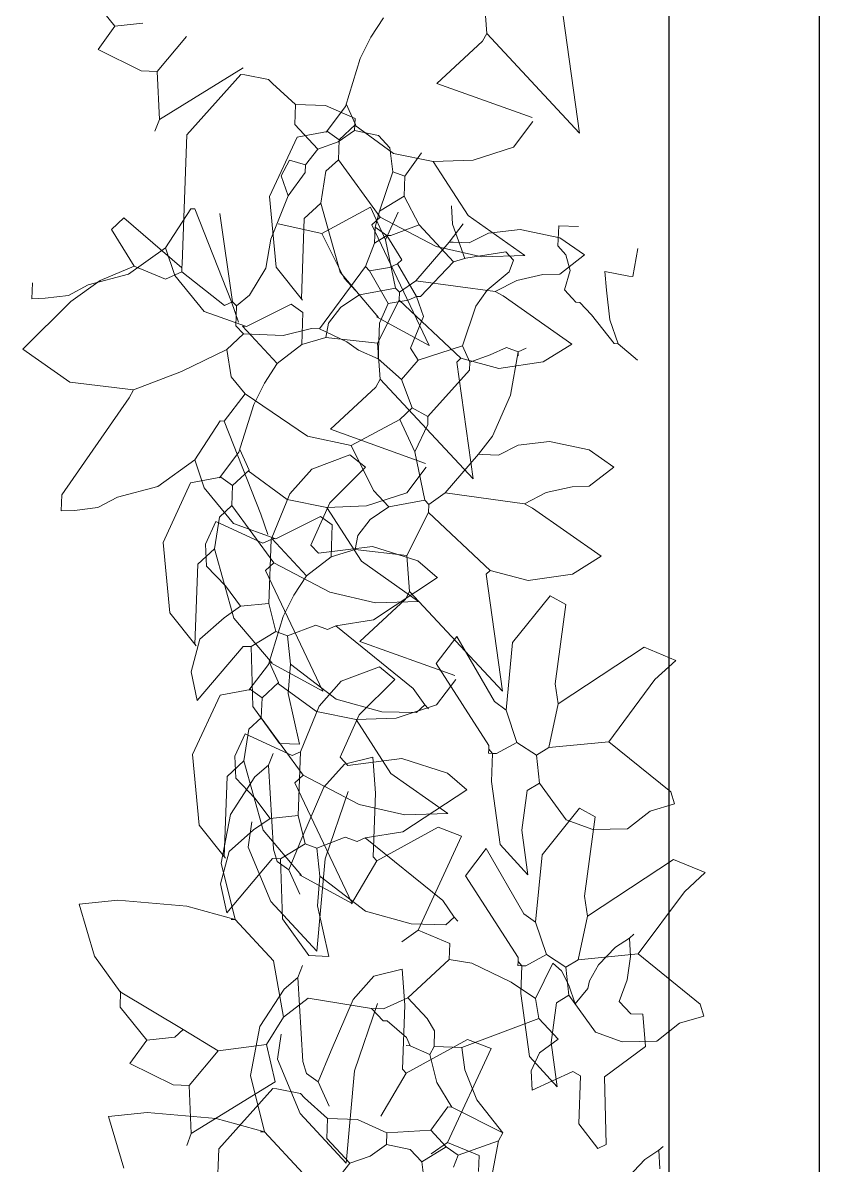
# Model space of a CAD drawing. Header units: millimetres. Extents: x 2667 to 2848, y -1 to 1765.
# Drawn here: x 2814.472 to 2815.001, y 1735.791 to 1736.55 of the extents above; entities that cross this region are included whole.
import ezdxf

# ---------------------------------------------------------------- set-up
doc = ezdxf.new("R2010")
doc.units = ezdxf.units.MM
doc.layers.add('PROIEZIONI', color=145, linetype='Continuous')
doc.layers.add('VERDE_giardino', color=74, linetype='Continuous', lineweight=9)

msp = doc.modelspace()

# ---------------------------------------------------------------- linework, layer by layer
at = {"layer": 'PROIEZIONI'}
for p, q in [((2814.90139, 1744.90356), (2814.90139, 1727.16743)), ((2815.00139, 1744.90356), (2815.00139, 1727.16743)), ((2814.90139, 1736.7425), (2814.90139, 1719.00637)), ((2815.00139, 1736.7425), (2815.00139, 1719.00637))]:
    msp.add_line(p, q, dxfattribs=at)
at = {"layer": 'VERDE_giardino'}
for p, q in [((2814.53325, 1736.5483), (2814.51546, 1736.57018)), ((2814.77865, 1736.56732), (2814.78043, 1736.54337)), ((2814.71181, 1736.55383), (2814.70338, 1736.54087)), ((2814.84208, 1736.47706), (2814.83126, 1736.55478)), ((2814.53325, 1736.5483), (2814.52206, 1736.53279)), ((2814.53325, 1736.5483), (2814.55189, 1736.55027)), ((2814.56133, 1736.51808), (2814.58076, 1736.54126)), ((2814.70338, 1736.54087), (2814.69636, 1736.52665)), ((2814.74737, 1736.51007), (2814.77759, 1736.53816)), ((2814.77759, 1736.53816), (2814.78043, 1736.54337)), ((2814.78043, 1736.54337), (2814.84208, 1736.47706)), ((2814.52206, 1736.53279), (2814.55073, 1736.51847)), ((2814.69636, 1736.52665), (2814.68652, 1736.49484)), ((2814.55073, 1736.51847), (2814.56133, 1736.51808)), ((2814.56133, 1736.51808), (2814.56283, 1736.48619)), ((2814.56283, 1736.48619), (2814.61858, 1736.52051)), ((2814.61699, 1736.51606), (2814.58103, 1736.47597)), ((2814.61964, 1736.51596), (2814.61699, 1736.51606)), ((2814.61964, 1736.51596), (2814.63545, 1736.51273)), ((2814.63545, 1736.51273), (2814.638, 1736.50999)), ((2814.638, 1736.50999), (2814.65342, 1736.49616)), ((2814.81053, 1736.48741), (2814.74737, 1736.51007)), ((2814.65342, 1736.49616), (2814.65293, 1736.4829)), ((2814.65342, 1736.49616), (2814.67333, 1736.49547)), ((2814.67333, 1736.49547), (2814.69288, 1736.48676)), ((2814.68652, 1736.49484), (2814.67364, 1736.47776)), ((2814.68705, 1736.49658), (2814.6933, 1736.48285)), ((2814.56283, 1736.48619), (2814.55988, 1736.47833)), ((2814.65293, 1736.4829), (2814.66825, 1736.46642)), ((2814.6933, 1736.48285), (2814.68232, 1736.47263)), ((2814.69259, 1736.47881), (2814.69288, 1736.48676)), ((2814.79818, 1736.46786), (2814.81103, 1736.48489)), ((2814.58103, 1736.47597), (2814.5779, 1736.3901)), ((2814.65438, 1736.47451), (2814.67456, 1736.47823)), ((2814.67456, 1736.47823), (2814.68232, 1736.47263)), ((2814.6817, 1736.47124), (2814.69259, 1736.47881)), ((2814.69259, 1736.47881), (2814.70839, 1736.47558)), ((2814.71857, 1736.46345), (2814.6927, 1736.48243)), ((2814.70839, 1736.47558), (2814.71606, 1736.46734)), ((2814.65438, 1736.47451), (2814.63605, 1736.43488)), ((2814.66825, 1736.46642), (2814.6817, 1736.47124)), ((2814.68183, 1736.45939), (2814.68232, 1736.47263)), ((2814.77138, 1736.45911), (2814.79818, 1736.46786)), ((2814.65992, 1736.45611), (2814.66825, 1736.46642)), ((2814.71606, 1736.46734), (2814.71812, 1736.45134)), ((2814.74487, 1736.45814), (2814.71857, 1736.46345)), ((2814.72598, 1736.4484), (2814.73716, 1736.46391)), ((2814.64373, 1736.44874), (2814.64942, 1736.45915)), ((2814.64942, 1736.45915), (2814.65992, 1736.45611)), ((2814.65972, 1736.45081), (2814.65992, 1736.45611)), ((2814.67359, 1736.45173), (2814.68183, 1736.45939)), ((2814.68183, 1736.45939), (2814.70964, 1736.42122)), ((2814.74487, 1736.45814), (2814.77138, 1736.45911)), ((2814.768, 1736.42229), (2814.74487, 1736.45814)), ((2814.64855, 1736.43529), (2814.64373, 1736.44874)), ((2814.64855, 1736.43529), (2814.65972, 1736.45081)), ((2814.67017, 1736.43062), (2814.67359, 1736.45173)), ((2814.70921, 1736.42512), (2814.71812, 1736.45134)), ((2814.71812, 1736.45134), (2814.72598, 1736.4484)), ((2814.72549, 1736.43515), (2814.72598, 1736.4484)), ((2814.63605, 1736.43488), (2814.64046, 1736.38805)), ((2814.63688, 1736.40653), (2814.64855, 1736.43529)), ((2814.65918, 1736.42041), (2814.67017, 1736.43062)), ((2814.68311, 1736.38455), (2814.67017, 1736.43062)), ((2814.70921, 1736.42512), (2814.72549, 1736.43515)), ((2814.72549, 1736.43515), (2814.73542, 1736.41621)), ((2814.5669, 1736.40089), (2814.58377, 1736.42681)), ((2814.58377, 1736.42681), (2814.58641, 1736.42671)), ((2814.58641, 1736.42671), (2814.61069, 1736.3648)), ((2814.61148, 1736.36499), (2814.60301, 1736.42369)), ((2814.67074, 1736.41038), (2814.70322, 1736.42777)), ((2814.70322, 1736.42777), (2814.71305, 1736.40618)), ((2814.70617, 1736.41462), (2814.70921, 1736.42512)), ((2814.71305, 1736.40618), (2814.72167, 1736.42444)), ((2814.7571, 1736.42869), (2814.75768, 1736.41663)), ((2814.80574, 1736.39564), (2814.768, 1736.42229)), ((2814.53097, 1736.41304), (2814.53921, 1736.4207)), ((2814.53921, 1736.4207), (2814.5778, 1736.38745)), ((2814.64178, 1736.41674), (2814.67074, 1736.41038)), ((2814.65723, 1736.36689), (2814.65918, 1736.42041)), ((2814.70964, 1736.42122), (2814.70414, 1736.41611)), ((2814.70414, 1736.41611), (2814.74224, 1736.33582)), ((2814.70579, 1736.40402), (2814.70617, 1736.41462)), ((2814.70617, 1736.41462), (2814.71393, 1736.40903)), ((2814.70964, 1736.42122), (2814.74688, 1736.40167)), ((2814.71658, 1736.40893), (2814.73542, 1736.41621)), ((2814.73542, 1736.41621), (2814.75841, 1736.39149)), ((2814.75545, 1736.40463), (2814.76484, 1736.41671)), ((2814.75768, 1736.41663), (2814.76587, 1736.39367)), ((2814.82779, 1736.40223), (2814.82827, 1736.41548)), ((2814.82827, 1736.41548), (2814.84153, 1736.415)), ((2814.546, 1736.38861), (2814.53097, 1736.41304)), ((2814.67074, 1736.41038), (2814.68558, 1736.38064)), ((2814.70579, 1736.40402), (2814.71393, 1736.40903)), ((2814.71393, 1736.40903), (2814.72395, 1736.39274)), ((2814.71393, 1736.40903), (2814.71658, 1736.40893)), ((2814.78171, 1736.41065), (2814.7687, 1736.40415)), ((2814.8027, 1736.41306), (2814.78171, 1736.41065)), ((2814.82909, 1736.40757), (2814.8027, 1736.41306)), ((2814.84536, 1736.39605), (2814.82909, 1736.40757)), ((2814.54237, 1736.38321), (2814.5669, 1736.40089)), ((2814.57305, 1736.38242), (2814.5669, 1736.40089)), ((2814.63688, 1736.40653), (2814.63364, 1736.38725)), ((2814.6999, 1736.38831), (2814.70579, 1736.40402)), ((2814.71305, 1736.40618), (2814.71984, 1736.37408)), ((2814.73328, 1736.37891), (2814.75545, 1736.40463)), ((2814.74688, 1736.40167), (2814.77719, 1736.39473)), ((2814.75545, 1736.40463), (2814.7581, 1736.40454)), ((2814.7687, 1736.40415), (2814.7581, 1736.40454)), ((2814.83292, 1736.39621), (2814.82779, 1736.40223)), ((2814.87747, 1736.38184), (2814.8808, 1736.4003)), ((2814.72395, 1736.39274), (2814.72121, 1736.39019)), ((2814.75841, 1736.39149), (2814.76646, 1736.39385)), ((2814.76646, 1736.39385), (2814.79315, 1736.39818)), ((2814.77719, 1736.39473), (2814.80574, 1736.39564)), ((2814.79315, 1736.39818), (2814.79826, 1736.39269)), ((2814.79826, 1736.39269), (2814.79531, 1736.38484)), ((2814.84536, 1736.39605), (2814.82898, 1736.38338)), ((2814.83586, 1736.38568), (2814.83292, 1736.39621)), ((2814.52355, 1736.37907), (2814.546, 1736.38861)), ((2814.546, 1736.38861), (2814.56692, 1736.37989)), ((2814.56692, 1736.37989), (2814.57771, 1736.38481)), ((2814.57771, 1736.38481), (2814.5778, 1736.38745)), ((2814.57771, 1736.38481), (2814.60609, 1736.36254)), ((2814.5778, 1736.38745), (2814.5779, 1736.3901)), ((2814.63364, 1736.38725), (2814.62277, 1736.36936)), ((2814.64046, 1736.38805), (2814.65799, 1736.36602)), ((2814.66921, 1736.34697), (2814.6999, 1736.38831)), ((2814.70849, 1736.35446), (2814.68311, 1736.38455)), ((2814.6999, 1736.38831), (2814.70246, 1736.38556)), ((2814.70246, 1736.38556), (2814.71581, 1736.38774)), ((2814.70246, 1736.38556), (2814.71494, 1736.36388)), ((2814.71581, 1736.38774), (2814.72121, 1736.39019)), ((2814.72121, 1736.39019), (2814.73369, 1736.3685)), ((2814.73633, 1736.36841), (2814.75841, 1736.39149)), ((2814.79531, 1736.38484), (2814.78077, 1736.37272)), ((2814.83203, 1736.37288), (2814.83586, 1736.38568)), ((2814.85901, 1736.38517), (2814.87482, 1736.38194)), ((2814.86008, 1736.37255), (2814.85901, 1736.38517)), ((2814.4781, 1736.36698), (2814.47848, 1736.37758)), ((2814.50389, 1736.36516), (2814.52355, 1736.37907)), ((2814.51558, 1736.37623), (2814.54237, 1736.38321)), ((2814.59261, 1736.35855), (2814.57305, 1736.38242)), ((2814.68558, 1736.38064), (2814.69579, 1736.36966)), ((2814.72239, 1736.37134), (2814.73328, 1736.37891)), ((2814.73328, 1736.37891), (2814.78609, 1736.37167)), ((2814.78609, 1736.37167), (2814.80051, 1736.37914)), ((2814.80051, 1736.37914), (2814.81775, 1736.38305)), ((2814.81775, 1736.38305), (2814.82898, 1736.38338)), ((2814.87482, 1736.38194), (2814.87747, 1736.38184)), ((2814.50235, 1736.36915), (2814.48697, 1736.36728)), ((2814.51558, 1736.37623), (2814.50235, 1736.36915)), ((2814.62277, 1736.36936), (2814.61404, 1736.36225)), ((2814.69579, 1736.36966), (2814.68335, 1736.36134)), ((2814.69579, 1736.36966), (2814.71984, 1736.37408)), ((2814.71984, 1736.37408), (2814.72239, 1736.37134)), ((2814.7222, 1736.36604), (2814.72239, 1736.37134)), ((2814.78077, 1736.37272), (2814.77326, 1736.36212)), ((2814.78609, 1736.37167), (2814.7913, 1736.36883)), ((2814.83714, 1736.36739), (2814.83203, 1736.37288)), ((2814.86222, 1736.35298), (2814.86008, 1736.37255)), ((2814.4721, 1736.33342), (2814.50389, 1736.36516)), ((2814.48697, 1736.36728), (2814.4781, 1736.36698)), ((2814.60609, 1736.36254), (2814.61148, 1736.36499)), ((2814.61069, 1736.3648), (2814.61551, 1736.35135)), ((2814.61148, 1736.36499), (2814.61404, 1736.36225)), ((2814.61404, 1736.36225), (2814.61356, 1736.349)), ((2814.62072, 1736.34851), (2814.65045, 1736.36335)), ((2814.65045, 1736.36335), (2814.6582, 1736.35776)), ((2814.68335, 1736.36134), (2814.6753, 1736.35067)), ((2814.70789, 1736.33737), (2814.7222, 1736.36604)), ((2814.70916, 1736.35082), (2814.71494, 1736.36388)), ((2814.71494, 1736.36388), (2814.72829, 1736.36605)), ((2814.7222, 1736.36604), (2814.76325, 1736.32739)), ((2814.72829, 1736.36605), (2814.73369, 1736.3685)), ((2814.73369, 1736.3685), (2814.7385, 1736.35506)), ((2814.73369, 1736.3685), (2814.73633, 1736.36841)), ((2814.77326, 1736.36212), (2814.76433, 1736.33554)), ((2814.7913, 1736.36883), (2814.83698, 1736.33685)), ((2814.83714, 1736.36739), (2814.83969, 1736.36464)), ((2814.83969, 1736.36464), (2814.84234, 1736.36454)), ((2814.84234, 1736.36454), (2814.85, 1736.3563)), ((2814.62072, 1736.34851), (2814.59261, 1736.35855)), ((2814.6582, 1736.35776), (2814.65743, 1736.33655)), ((2814.70722, 1736.35497), (2814.74224, 1736.33582)), ((2814.7385, 1736.35506), (2814.72978, 1736.33415)), ((2814.85, 1736.3563), (2814.86523, 1736.33717)), ((2814.61356, 1736.349), (2814.61866, 1736.34351)), ((2814.61806, 1736.34861), (2814.64105, 1736.32389)), ((2814.61806, 1736.34861), (2814.62072, 1736.34851)), ((2814.64517, 1736.34254), (2814.66391, 1736.34716)), ((2814.66391, 1736.34716), (2814.66921, 1736.34697)), ((2814.66921, 1736.34697), (2814.68747, 1736.33834)), ((2814.6753, 1736.35067), (2814.67353, 1736.34128)), ((2814.70829, 1736.32697), (2814.70916, 1736.35082)), ((2814.86788, 1736.33708), (2814.86222, 1736.35298)), ((2814.60768, 1736.33329), (2814.61866, 1736.34351)), ((2814.61866, 1736.34351), (2814.64517, 1736.34254)), ((2814.65743, 1736.33655), (2814.67353, 1736.34128)), ((2814.67353, 1736.34128), (2814.70789, 1736.33737)), ((2814.50322, 1736.31157), (2814.4721, 1736.33342)), ((2814.60768, 1736.33329), (2814.57752, 1736.31861)), ((2814.61058, 1736.31497), (2814.60768, 1736.33329)), ((2814.64105, 1736.32389), (2814.65743, 1736.33655)), ((2814.68747, 1736.33834), (2814.69523, 1736.33276)), ((2814.69523, 1736.33276), (2814.70829, 1736.32697)), ((2814.70789, 1736.33737), (2814.70967, 1736.31343)), ((2814.72978, 1736.33415), (2814.73479, 1736.32601)), ((2814.73479, 1736.32601), (2814.76433, 1736.33554)), ((2814.76433, 1736.33554), (2814.76924, 1736.32475)), ((2814.78269, 1736.32957), (2814.79348, 1736.33448)), ((2814.79348, 1736.33448), (2814.80133, 1736.33154)), ((2814.79627, 1736.3028), (2814.80133, 1736.33154)), ((2814.80124, 1736.32889), (2814.80133, 1736.33154)), ((2814.80133, 1736.33154), (2814.80673, 1736.334)), ((2814.83698, 1736.33685), (2814.81801, 1736.32501)), ((2814.86523, 1736.33717), (2814.86788, 1736.33708)), ((2814.86788, 1736.33708), (2814.88074, 1736.326)), ((2814.64105, 1736.32389), (2814.63261, 1736.31092)), ((2814.70829, 1736.32697), (2814.72371, 1736.31314)), ((2814.72371, 1736.31314), (2814.73479, 1736.32601)), ((2814.7605, 1736.32484), (2814.76325, 1736.32739)), ((2814.77132, 1736.24711), (2814.7605, 1736.32484)), ((2814.78841, 1736.32065), (2814.76325, 1736.32739)), ((2814.76905, 1736.31945), (2814.76924, 1736.32475)), ((2814.76924, 1736.32475), (2814.78269, 1736.32957)), ((2814.81801, 1736.32501), (2814.78841, 1736.32065)), ((2814.57752, 1736.31861), (2814.54566, 1736.30636)), ((2814.74139, 1736.28861), (2814.76905, 1736.31945)), ((2814.54566, 1736.30636), (2814.50322, 1736.31157)), ((2814.61987, 1736.30366), (2814.61058, 1736.31497)), ((2814.63261, 1736.31092), (2814.62559, 1736.29671)), ((2814.67661, 1736.28013), (2814.70683, 1736.30822)), ((2814.70683, 1736.30822), (2814.70967, 1736.31343)), ((2814.70967, 1736.31343), (2814.77132, 1736.24711)), ((2814.72371, 1736.31314), (2814.73098, 1736.2943)), ((2814.498, 1736.23645), (2814.54281, 1736.30116)), ((2814.54281, 1736.30116), (2814.54566, 1736.30636)), ((2814.60594, 1736.28558), (2814.61987, 1736.30366)), ((2814.61987, 1736.30366), (2814.6613, 1736.27561)), ((2814.78436, 1736.27558), (2814.79627, 1736.3028)), ((2814.62559, 1736.29671), (2814.61575, 1736.26489)), ((2814.72274, 1736.28664), (2814.73098, 1736.2943)), ((2814.73098, 1736.2943), (2814.74139, 1736.28861)), ((2814.58642, 1736.25976), (2814.60329, 1736.28568)), ((2814.60329, 1736.28568), (2814.60594, 1736.28558)), ((2814.60594, 1736.28558), (2814.63022, 1736.22367)), ((2814.69026, 1736.26925), (2814.72274, 1736.28664)), ((2814.72274, 1736.28664), (2814.73257, 1736.26505)), ((2814.74119, 1736.28331), (2814.74139, 1736.28861)), ((2814.73976, 1736.25747), (2814.67661, 1736.28013)), ((2814.73257, 1736.26505), (2814.74119, 1736.28331)), ((2814.6613, 1736.27561), (2814.69026, 1736.26925)), ((2814.77497, 1736.2635), (2814.78436, 1736.27558)), ((2814.82222, 1736.27193), (2814.80124, 1736.26952)), ((2814.84862, 1736.26644), (2814.82222, 1736.27193)), ((2814.61575, 1736.26489), (2814.60288, 1736.24781)), ((2814.61629, 1736.26663), (2814.62254, 1736.25291)), ((2814.68954, 1736.26326), (2814.66415, 1736.25366)), ((2814.69985, 1736.25492), (2814.68954, 1736.26326)), ((2814.69026, 1736.26925), (2814.7051, 1736.23951)), ((2814.73257, 1736.26505), (2814.73936, 1736.23296)), ((2814.75281, 1736.23778), (2814.77497, 1736.2635)), ((2814.77497, 1736.2635), (2814.77762, 1736.26341)), ((2814.78822, 1736.26302), (2814.77762, 1736.26341)), ((2814.80124, 1736.26952), (2814.78822, 1736.26302)), ((2814.86489, 1736.25492), (2814.84862, 1736.26644)), ((2814.56189, 1736.24208), (2814.58642, 1736.25976)), ((2814.59257, 1736.24129), (2814.58642, 1736.25976)), ((2814.67611, 1736.23129), (2814.69985, 1736.25492)), ((2814.72742, 1736.23792), (2814.74026, 1736.25495)), ((2814.86489, 1736.25492), (2814.8485, 1736.24225)), ((2814.58362, 1736.24456), (2814.6038, 1736.24828)), ((2814.6038, 1736.24828), (2814.61155, 1736.24269)), ((2814.62254, 1736.25291), (2814.61155, 1736.24269)), ((2814.6478, 1736.2335), (2814.62194, 1736.25248)), ((2814.66415, 1736.25366), (2814.64951, 1736.23713)), ((2814.5351, 1736.2351), (2814.56189, 1736.24208)), ((2814.58362, 1736.24456), (2814.56529, 1736.20493)), ((2814.61213, 1736.21742), (2814.59257, 1736.24129)), ((2814.61107, 1736.22944), (2814.61155, 1736.24269)), ((2814.82003, 1736.23801), (2814.83727, 1736.24192)), ((2814.83727, 1736.24192), (2814.8485, 1736.24225)), ((2814.49762, 1736.22585), (2814.498, 1736.23645)), ((2814.5351, 1736.2351), (2814.52188, 1736.22802)), ((2814.64951, 1736.23713), (2814.63706, 1736.20678)), ((2814.6741, 1736.22819), (2814.6478, 1736.2335)), ((2814.70062, 1736.22917), (2814.72742, 1736.23792)), ((2814.7051, 1736.23951), (2814.71531, 1736.22853)), ((2814.71531, 1736.22853), (2814.73936, 1736.23296)), ((2814.73936, 1736.23296), (2814.74191, 1736.23021)), ((2814.74191, 1736.23021), (2814.75281, 1736.23778)), ((2814.75281, 1736.23778), (2814.80561, 1736.23054)), ((2814.80561, 1736.23054), (2814.82003, 1736.23801)), ((2814.50649, 1736.22615), (2814.49762, 1736.22585)), ((2814.52188, 1736.22802), (2814.50649, 1736.22615)), ((2814.60283, 1736.22178), (2814.61107, 1736.22944)), ((2814.61107, 1736.22944), (2814.63887, 1736.19128)), ((2814.66347, 1736.20317), (2814.67611, 1736.23129)), ((2814.6741, 1736.22819), (2814.70062, 1736.22917)), ((2814.69724, 1736.19235), (2814.6741, 1736.22819)), ((2814.71531, 1736.22853), (2814.70287, 1736.22021)), ((2814.72741, 1736.19624), (2814.74172, 1736.22491)), ((2814.74172, 1736.22491), (2814.74191, 1736.23021)), ((2814.74172, 1736.22491), (2814.78277, 1736.18627)), ((2814.80561, 1736.23054), (2814.81082, 1736.2277)), ((2814.81082, 1736.2277), (2814.8565, 1736.19572)), ((2814.60034, 1736.21874), (2814.5934, 1736.20384)), ((2814.59941, 1736.20068), (2814.60283, 1736.22178)), ((2814.60034, 1736.21874), (2814.63167, 1736.20433)), ((2814.64024, 1736.20738), (2814.61213, 1736.21742)), ((2814.63022, 1736.22367), (2814.63504, 1736.21022)), ((2814.64024, 1736.20738), (2814.66997, 1736.22222)), ((2814.66997, 1736.22222), (2814.67773, 1736.21663)), ((2814.70287, 1736.22021), (2814.69482, 1736.20954)), ((2814.67773, 1736.21663), (2814.67695, 1736.19542)), ((2814.69482, 1736.20954), (2814.69305, 1736.20015)), ((2814.56529, 1736.20493), (2814.56969, 1736.1581)), ((2814.5934, 1736.20384), (2814.59414, 1736.18919)), ((2814.63167, 1736.20433), (2814.63706, 1736.20678)), ((2814.63551, 1736.16438), (2814.63706, 1736.20678)), ((2814.63759, 1736.20748), (2814.66057, 1736.18276)), ((2814.63759, 1736.20748), (2814.64024, 1736.20738)), ((2814.66347, 1736.20317), (2814.66857, 1736.19767)), ((2814.70441, 1736.20223), (2814.66857, 1736.19767)), ((2814.73473, 1736.19261), (2814.70441, 1736.20223)), ((2814.58842, 1736.19046), (2814.59941, 1736.20068)), ((2814.61234, 1736.15461), (2814.59941, 1736.20068)), ((2814.66057, 1736.18276), (2814.67695, 1736.19542)), ((2814.67695, 1736.19542), (2814.69305, 1736.20015)), ((2814.69305, 1736.20015), (2814.72741, 1736.19624)), ((2814.72741, 1736.19624), (2814.72919, 1736.1723)), ((2814.8565, 1736.19572), (2814.83753, 1736.18388)), ((2814.58647, 1736.13695), (2814.58842, 1736.19046)), ((2814.59414, 1736.18919), (2814.60675, 1736.17604)), ((2814.63887, 1736.19128), (2814.63338, 1736.18617)), ((2814.63887, 1736.19128), (2814.67612, 1736.17173)), ((2814.73498, 1736.16569), (2814.69724, 1736.19235)), ((2814.74759, 1736.18153), (2814.73473, 1736.19261)), ((2814.63338, 1736.18617), (2814.67148, 1736.10588)), ((2814.66057, 1736.18276), (2814.65214, 1736.16979)), ((2814.70519, 1736.15346), (2814.7476, 1736.18152)), ((2814.78002, 1736.18371), (2814.78277, 1736.18627)), ((2814.79084, 1736.10598), (2814.78002, 1736.18371)), ((2814.80793, 1736.17952), (2814.78277, 1736.18627)), ((2814.83753, 1736.18388), (2814.80793, 1736.17952)), ((2814.60675, 1736.17604), (2814.61687, 1736.16241)), ((2814.67612, 1736.17173), (2814.70642, 1736.16479)), ((2814.72635, 1736.16709), (2814.72919, 1736.1723)), ((2814.72919, 1736.1723), (2814.79084, 1736.10598)), ((2814.61687, 1736.16241), (2814.63551, 1736.16438)), ((2814.63551, 1736.16438), (2814.64014, 1736.14564)), ((2814.65214, 1736.16979), (2814.64512, 1736.15558)), ((2814.69613, 1736.139), (2814.72635, 1736.16709)), ((2814.70642, 1736.16479), (2814.73498, 1736.16569)), ((2814.79765, 1736.13838), (2814.82266, 1736.16932)), ((2814.82266, 1736.16932), (2814.83306, 1736.16363)), ((2814.56969, 1736.1581), (2814.58722, 1736.13608)), ((2814.61687, 1736.16241), (2814.60598, 1736.15484)), ((2814.83306, 1736.16363), (2814.82584, 1736.11082)), ((2814.60598, 1736.15484), (2814.58982, 1736.1406)), ((2814.63773, 1736.12451), (2814.61234, 1736.15461)), ((2814.64512, 1736.15558), (2814.63528, 1736.12376)), ((2814.64799, 1736.14269), (2814.66683, 1736.14997)), ((2814.66683, 1736.14997), (2814.67469, 1736.14703)), ((2814.67469, 1736.14703), (2814.68009, 1736.14948)), ((2814.68009, 1736.14949), (2814.70519, 1736.15346)), ((2814.68009, 1736.14948), (2814.73164, 1736.1078)), ((2814.62385, 1736.13561), (2814.64014, 1736.14564)), ((2814.64014, 1736.14564), (2814.64799, 1736.14269)), ((2814.64799, 1736.14269), (2814.64996, 1736.12405)), ((2814.74672, 1736.12431), (2814.76064, 1736.14239)), ((2814.76064, 1736.14239), (2814.7856, 1736.09901)), ((2814.58982, 1736.1406), (2814.58392, 1736.11888)), ((2814.58805, 1736.09977), (2814.61855, 1736.1358)), ((2814.61855, 1736.1358), (2814.62385, 1736.13561)), ((2814.62385, 1736.13561), (2814.62505, 1736.09576)), ((2814.75929, 1736.11634), (2814.69613, 1736.139)), ((2814.79336, 1736.09343), (2814.79765, 1736.13838)), ((2814.828, 1736.09747), (2814.8851, 1736.13519)), ((2814.8851, 1736.13519), (2814.90602, 1736.12647)), ((2814.89228, 1736.11371), (2814.90602, 1736.12647)), ((2814.58392, 1736.11888), (2814.58805, 1736.09977)), ((2814.63528, 1736.12376), (2814.6224, 1736.10668)), ((2814.63581, 1736.1255), (2814.64206, 1736.11178)), ((2814.63646, 1736.12502), (2814.67148, 1736.10588)), ((2814.64996, 1736.12404), (2814.6485, 1736.10434)), ((2814.64997, 1736.12404), (2814.68029, 1736.10075)), ((2814.70906, 1736.12213), (2814.68368, 1736.11253)), ((2814.71937, 1736.11379), (2814.70906, 1736.12213)), ((2814.74672, 1736.12431), (2814.78188, 1736.06996)), ((2814.64206, 1736.11178), (2814.63108, 1736.10156)), ((2814.66732, 1736.09237), (2814.64146, 1736.11135)), ((2814.68368, 1736.11253), (2814.66903, 1736.096)), ((2814.69563, 1736.09016), (2814.71937, 1736.11379)), ((2814.74694, 1736.09679), (2814.75979, 1736.11382)), ((2814.82584, 1736.11082), (2814.828, 1736.09747)), ((2814.86158, 1736.07236), (2814.89228, 1736.11371)), ((2814.60314, 1736.10343), (2814.58481, 1736.0638)), ((2814.60314, 1736.10343), (2814.62332, 1736.10715)), ((2814.62332, 1736.10715), (2814.63108, 1736.10156)), ((2814.6485, 1736.10434), (2814.65598, 1736.07075)), ((2814.73164, 1736.1078), (2814.73921, 1736.09691)), ((2814.62505, 1736.09576), (2814.64274, 1736.07123)), ((2814.63059, 1736.08831), (2814.63108, 1736.10156)), ((2814.66903, 1736.096), (2814.65658, 1736.06565)), ((2814.68029, 1736.10075), (2814.71062, 1736.09233)), ((2814.72014, 1736.08804), (2814.74694, 1736.09679)), ((2814.73371, 1736.0918), (2814.73921, 1736.09691)), ((2814.73921, 1736.09691), (2814.74176, 1736.09417)), ((2814.7856, 1736.09901), (2814.79336, 1736.09343)), ((2814.82164, 1736.06852), (2814.828, 1736.09747)), ((2814.62235, 1736.08065), (2814.63059, 1736.08831)), ((2814.63059, 1736.08831), (2814.6584, 1736.05015)), ((2814.69362, 1736.08706), (2814.66732, 1736.09237)), ((2814.68299, 1736.06204), (2814.69563, 1736.09016)), ((2814.69362, 1736.08706), (2814.72014, 1736.08804)), ((2814.71062, 1736.09233), (2814.73371, 1736.0918)), ((2814.79336, 1736.09343), (2814.80054, 1736.07194)), ((2814.61893, 1736.05955), (2814.62235, 1736.08065)), ((2814.71676, 1736.05122), (2814.69362, 1736.08706)), ((2814.61987, 1736.07761), (2814.61292, 1736.06271)), ((2814.61987, 1736.07761), (2814.65119, 1736.0632)), ((2814.64274, 1736.07123), (2814.65598, 1736.07075)), ((2814.65119, 1736.0632), (2814.65658, 1736.06565)), ((2814.65503, 1736.02325), (2814.65658, 1736.06565)), ((2814.78169, 1736.06466), (2814.78179, 1736.06731)), ((2814.78179, 1736.06731), (2814.78188, 1736.06996)), ((2814.78179, 1736.06731), (2814.78434, 1736.06456)), ((2814.78699, 1736.06447), (2814.80054, 1736.07194)), ((2814.80054, 1736.07194), (2814.81349, 1736.0635)), ((2814.81349, 1736.0635), (2814.82164, 1736.06852)), ((2814.82164, 1736.06852), (2814.86158, 1736.07236)), ((2814.86158, 1736.07236), (2814.90283, 1736.03901)), ((2814.58481, 1736.0638), (2814.58921, 1736.01697)), ((2814.60794, 1736.04933), (2814.61893, 1736.05955)), ((2814.61292, 1736.06271), (2814.61367, 1736.04806)), ((2814.63187, 1736.01348), (2814.61893, 1736.05955)), ((2814.63545, 1736.05672), (2814.63838, 1736.06457)), ((2814.67207, 1736.04212), (2814.68589, 1736.05754)), ((2814.68299, 1736.06204), (2814.68809, 1736.05654)), ((2814.70464, 1736.06216), (2814.68589, 1736.05754)), ((2814.72393, 1736.0611), (2814.68809, 1736.05654)), ((2814.70642, 1736.03821), (2814.70464, 1736.06216)), ((2814.75426, 1736.05148), (2814.72393, 1736.0611)), ((2814.78169, 1736.06466), (2814.78434, 1736.06456)), ((2814.78434, 1736.06456), (2814.78367, 1736.04602)), ((2814.78434, 1736.06456), (2814.78699, 1736.06447)), ((2814.81349, 1736.0635), (2814.81547, 1736.04486)), ((2814.62627, 1736.04901), (2814.63545, 1736.05672)), ((2814.63545, 1736.05672), (2814.63872, 1736.00087)), ((2814.6584, 1736.05015), (2814.6529, 1736.04504)), ((2814.6584, 1736.05015), (2814.69564, 1736.0306)), ((2814.7545, 1736.02456), (2814.71676, 1736.05122)), ((2814.76712, 1736.0404), (2814.75426, 1736.05148)), ((2814.60599, 1735.99582), (2814.60794, 1736.04933)), ((2814.61004, 1736.02401), (2814.62627, 1736.04901)), ((2814.61367, 1736.04806), (2814.62627, 1736.03491)), ((2814.6529, 1736.04504), (2814.691, 1735.96475)), ((2814.78932, 1736.00408), (2814.78367, 1736.04602)), ((2814.80733, 1736.03984), (2814.81547, 1736.04486)), ((2814.81547, 1736.04486), (2814.83315, 1736.02033)), ((2814.62627, 1736.03491), (2814.63639, 1736.02128)), ((2814.65756, 1736.00815), (2814.67207, 1736.04212)), ((2814.68827, 1736.03932), (2814.67307, 1735.99452)), ((2814.70488, 1735.99581), (2814.70642, 1736.03821)), ((2814.72471, 1736.01233), (2814.76712, 1736.04039)), ((2814.80371, 1736.01344), (2814.80733, 1736.03984)), ((2814.90283, 1736.03901), (2814.90519, 1736.03097)), ((2814.69564, 1736.0306), (2814.72594, 1736.02366)), ((2814.81717, 1735.99725), (2814.84218, 1736.02819)), ((2814.84218, 1736.02819), (2814.85258, 1736.0225)), ((2814.8891, 1736.02625), (2814.90519, 1736.03097)), ((2814.60388, 1735.99153), (2814.61004, 1736.02401)), ((2814.63639, 1736.02128), (2814.6255, 1736.01371)), ((2814.63639, 1736.02128), (2814.65503, 1736.02325)), ((2814.65503, 1736.02325), (2814.65966, 1736.00451)), ((2814.72594, 1736.02366), (2814.7545, 1736.02456)), ((2814.83315, 1736.02033), (2814.85096, 1736.01402)), ((2814.85258, 1736.0225), (2814.84536, 1735.96969)), ((2814.87395, 1736.0144), (2814.8891, 1736.02625)), ((2814.58921, 1736.01697), (2814.60675, 1735.99495)), ((2814.6255, 1736.01371), (2814.60934, 1735.99947)), ((2814.62188, 1736.00233), (2814.62419, 1736.01898)), ((2814.65725, 1735.98338), (2814.63187, 1736.01348)), ((2814.69961, 1736.00836), (2814.72471, 1736.01233)), ((2814.70743, 1735.99307), (2814.74805, 1736.01547)), ((2814.76376, 1736.00959), (2814.74805, 1736.01547)), ((2814.80371, 1736.01344), (2814.80774, 1735.98391)), ((2814.85096, 1736.01402), (2814.87395, 1736.0144)), ((2814.64337, 1735.99448), (2814.65966, 1736.00451)), ((2814.64884, 1735.98724), (2814.65756, 1736.00815)), ((2814.65966, 1736.00451), (2814.66752, 1736.00156)), ((2814.66752, 1736.00156), (2814.68635, 1736.00884)), ((2814.68635, 1736.00884), (2814.69421, 1736.0059)), ((2814.69421, 1736.0059), (2814.69961, 1736.00835)), ((2814.69961, 1736.00835), (2814.75117, 1735.96667)), ((2814.73494, 1735.94695), (2814.76376, 1736.00959)), ((2814.60934, 1735.99947), (2814.60344, 1735.97775)), ((2814.63697, 1735.96615), (2814.62188, 1736.00233)), ((2814.63872, 1736.00087), (2814.64108, 1735.99282)), ((2814.66752, 1736.00156), (2814.66949, 1735.98292)), ((2814.76624, 1735.98319), (2814.78016, 1736.00126)), ((2814.78016, 1736.00126), (2814.80512, 1735.95788)), ((2814.80774, 1735.98391), (2814.78932, 1736.00408)), ((2814.81288, 1735.9523), (2814.81717, 1735.99725)), ((2814.60388, 1735.99153), (2814.61313, 1735.95404)), ((2814.60757, 1735.95864), (2814.63807, 1735.99467)), ((2814.63807, 1735.99467), (2814.64337, 1735.99448)), ((2814.64108, 1735.99282), (2814.64884, 1735.98724)), ((2814.64337, 1735.99448), (2814.64457, 1735.95463)), ((2814.67307, 1735.99452), (2814.66744, 1735.93319)), ((2814.70743, 1735.99307), (2814.69047, 1735.96449)), ((2814.70743, 1735.99307), (2814.70488, 1735.99581)), ((2814.84752, 1735.95634), (2814.90463, 1735.99407)), ((2814.90463, 1735.99407), (2814.92554, 1735.98534)), ((2814.64884, 1735.98724), (2814.65621, 1735.97105)), ((2814.65598, 1735.98389), (2814.691, 1735.96475)), ((2814.66949, 1735.98291), (2814.66802, 1735.96321)), ((2814.66949, 1735.98291), (2814.69981, 1735.95962)), ((2814.76624, 1735.98319), (2814.8014, 1735.92883)), ((2814.9118, 1735.97258), (2814.92554, 1735.98534)), ((2814.60344, 1735.97775), (2814.60757, 1735.95864)), ((2814.50956, 1735.96431), (2814.5352, 1735.96703)), ((2814.5352, 1735.96703), (2814.58101, 1735.96292)), ((2814.75117, 1735.96667), (2814.75873, 1735.95578)), ((2814.84536, 1735.96969), (2814.84752, 1735.95634)), ((2814.8811, 1735.93123), (2814.9118, 1735.97258)), ((2814.5198, 1735.92981), (2814.50956, 1735.96431)), ((2814.58101, 1735.96292), (2814.61313, 1735.95404)), ((2814.66744, 1735.93319), (2814.63697, 1735.96615)), ((2814.66802, 1735.96321), (2814.67551, 1735.92962)), ((2814.69981, 1735.95962), (2814.73014, 1735.9512)), ((2814.61313, 1735.95404), (2814.61048, 1735.95413)), ((2814.61313, 1735.95404), (2814.63867, 1735.92657)), ((2814.64457, 1735.95463), (2814.66226, 1735.9301)), ((2814.73014, 1735.9512), (2814.75323, 1735.95067)), ((2814.75323, 1735.95067), (2814.75873, 1735.95578)), ((2814.75873, 1735.95578), (2814.76128, 1735.95304)), ((2814.80512, 1735.95788), (2814.81288, 1735.9523)), ((2814.81288, 1735.9523), (2814.82006, 1735.93081)), ((2814.84116, 1735.92739), (2814.84752, 1735.95634)), ((2814.73494, 1735.94695), (2814.72405, 1735.93938)), ((2814.73494, 1735.94695), (2814.75586, 1735.93822)), ((2814.87541, 1735.94183), (2814.87815, 1735.94438)), ((2814.75586, 1735.93822), (2814.75547, 1735.92762)), ((2814.87541, 1735.94183), (2814.86598, 1735.93572)), ((2814.87597, 1735.92951), (2814.87541, 1735.94183)), ((2814.5368, 1735.90604), (2814.5198, 1735.92981)), ((2814.66226, 1735.9301), (2814.67551, 1735.92962)), ((2814.80131, 1735.92618), (2814.8014, 1735.92883)), ((2814.80651, 1735.92334), (2814.82006, 1735.93081)), ((2814.82006, 1735.93081), (2814.83301, 1735.92237)), ((2814.84116, 1735.92739), (2814.8811, 1735.93123)), ((2814.86598, 1735.93572), (2814.85483, 1735.92394)), ((2814.87387, 1735.91399), (2814.87597, 1735.92951)), ((2814.8811, 1735.93123), (2814.92235, 1735.89788)), ((2814.63867, 1735.92657), (2814.64526, 1735.88918)), ((2814.65497, 1735.91559), (2814.65791, 1735.92344)), ((2814.72417, 1735.92103), (2814.70542, 1735.91641)), ((2814.72595, 1735.89708), (2814.72417, 1735.92103)), ((2814.728, 1735.90208), (2814.75547, 1735.92762)), ((2814.77061, 1735.92506), (2814.75547, 1735.92762)), ((2814.7967, 1735.91241), (2814.77061, 1735.92506)), ((2814.80121, 1735.92353), (2814.80131, 1735.92618)), ((2814.80121, 1735.92353), (2814.80387, 1735.92343)), ((2814.80131, 1735.92618), (2814.80387, 1735.92343)), ((2814.80387, 1735.92343), (2814.80319, 1735.90489)), ((2814.80387, 1735.92343), (2814.80651, 1735.92334)), ((2814.8129, 1735.90165), (2814.82437, 1735.92511)), ((2814.83017, 1735.91997), (2814.82437, 1735.92511)), ((2814.83301, 1735.92237), (2814.84116, 1735.92739)), ((2814.83301, 1735.92237), (2814.83499, 1735.90373)), ((2814.85483, 1735.92394), (2814.84883, 1735.91344)), ((2814.64579, 1735.90788), (2814.65497, 1735.91559)), ((2814.65497, 1735.91559), (2814.65824, 1735.85974)), ((2814.69159, 1735.90099), (2814.70542, 1735.91641)), ((2814.83493, 1735.91053), (2814.83017, 1735.91997)), ((2814.84883, 1735.91344), (2814.84764, 1735.90834)), ((2814.86856, 1735.89962), (2814.87387, 1735.91399)), ((2814.5367, 1735.89579), (2814.53709, 1735.90639)), ((2814.57863, 1735.88099), (2814.5368, 1735.90604)), ((2814.62956, 1735.88289), (2814.64579, 1735.90788)), ((2814.8129, 1735.90165), (2814.7967, 1735.91241)), ((2814.83931, 1735.89803), (2814.83493, 1735.91053)), ((2814.84764, 1735.90834), (2814.83931, 1735.89803)), ((2814.64526, 1735.88918), (2814.66165, 1735.90185)), ((2814.70386, 1735.895), (2814.66165, 1735.90185)), ((2814.67708, 1735.86702), (2814.69159, 1735.90099)), ((2814.70779, 1735.89819), (2814.69259, 1735.8534)), ((2814.71181, 1735.89471), (2814.728, 1735.90208)), ((2814.728, 1735.90208), (2814.74077, 1735.88835)), ((2814.80884, 1735.86295), (2814.80319, 1735.90489)), ((2814.8129, 1735.90165), (2814.81507, 1735.8883)), ((2814.82323, 1735.87231), (2814.82685, 1735.89871)), ((2814.82685, 1735.89871), (2814.83499, 1735.90373)), ((2814.83499, 1735.90373), (2814.85267, 1735.8792)), ((2814.87622, 1735.89138), (2814.86856, 1735.89962)), ((2814.92235, 1735.89788), (2814.92471, 1735.88984)), ((2814.55448, 1735.87391), (2814.5367, 1735.89579)), ((2814.70386, 1735.895), (2814.71152, 1735.88676)), ((2814.70386, 1735.895), (2814.71181, 1735.89471)), ((2814.7244, 1735.85468), (2814.72595, 1735.89708)), ((2814.88417, 1735.89109), (2814.87622, 1735.89138)), ((2814.88417, 1735.89109), (2814.88605, 1735.86979)), ((2814.6234, 1735.8504), (2814.62956, 1735.88289)), ((2814.64526, 1735.88918), (2814.63399, 1735.87101)), ((2814.71152, 1735.88676), (2814.71417, 1735.88666)), ((2814.71417, 1735.88666), (2814.72703, 1735.87558)), ((2814.74077, 1735.88835), (2814.74578, 1735.88021)), ((2814.76394, 1735.86893), (2814.81507, 1735.8883)), ((2814.81507, 1735.8883), (2814.82784, 1735.87456)), ((2814.89348, 1735.87327), (2814.90862, 1735.88512)), ((2814.90862, 1735.88512), (2814.92471, 1735.88984)), ((2814.55448, 1735.87391), (2814.57313, 1735.87588)), ((2814.57313, 1735.87588), (2814.57863, 1735.88099)), ((2814.57863, 1735.88099), (2814.60199, 1735.86687)), ((2814.64141, 1735.8612), (2814.64371, 1735.87785)), ((2814.72703, 1735.87558), (2814.72949, 1735.87018)), ((2814.74578, 1735.88021), (2814.7454, 1735.8696)), ((2814.85267, 1735.8792), (2814.87048, 1735.87289)), ((2814.55448, 1735.87391), (2814.5433, 1735.85839)), ((2814.60199, 1735.86687), (2814.63399, 1735.87101)), ((2814.63399, 1735.87101), (2814.63981, 1735.84611)), ((2814.72684, 1735.87028), (2814.72949, 1735.87018)), ((2814.72695, 1735.85194), (2814.76757, 1735.87434)), ((2814.72949, 1735.87018), (2814.74255, 1735.86441)), ((2814.74255, 1735.86441), (2814.7454, 1735.8696)), ((2814.7454, 1735.8696), (2814.76394, 1735.86893)), ((2814.75446, 1735.80582), (2814.78328, 1735.86846)), ((2814.76598, 1735.85406), (2814.76394, 1735.86893)), ((2814.78328, 1735.86846), (2814.76757, 1735.87434)), ((2814.82784, 1735.87456), (2814.81542, 1735.86542)), ((2814.82323, 1735.87231), (2814.82726, 1735.84278)), ((2814.88605, 1735.86979), (2814.85877, 1735.84955)), ((2814.87048, 1735.87289), (2814.89348, 1735.87327)), ((2814.58257, 1735.84369), (2814.60199, 1735.86687)), ((2814.65649, 1735.82502), (2814.64141, 1735.8612)), ((2814.66836, 1735.84611), (2814.67708, 1735.86702)), ((2814.74255, 1735.86441), (2814.74717, 1735.84566)), ((2814.82726, 1735.84278), (2814.80884, 1735.86295)), ((2814.81542, 1735.86542), (2814.80988, 1735.85344)), ((2814.5433, 1735.85839), (2814.57197, 1735.84408)), ((2814.65824, 1735.85974), (2814.6606, 1735.85169)), ((2814.69259, 1735.8534), (2814.68696, 1735.79206)), ((2814.72695, 1735.85194), (2814.7244, 1735.85468)), ((2814.77394, 1735.83428), (2814.76598, 1735.85406)), ((2814.80988, 1735.85344), (2814.81068, 1735.84069)), ((2814.81068, 1735.84069), (2814.83767, 1735.85298)), ((2814.83767, 1735.85298), (2814.84287, 1735.85013)), ((2814.58406, 1735.81179), (2814.63981, 1735.84611)), ((2814.6234, 1735.8504), (2814.63265, 1735.81291)), ((2814.6606, 1735.85169), (2814.66836, 1735.84611)), ((2814.66836, 1735.84611), (2814.67573, 1735.82992)), ((2814.72695, 1735.85194), (2814.70999, 1735.82336)), ((2814.74717, 1735.84566), (2814.75719, 1735.82937)), ((2814.84287, 1735.85013), (2814.84171, 1735.81833)), ((2814.85877, 1735.84955), (2814.85978, 1735.80441)), ((2814.57197, 1735.84408), (2814.58257, 1735.84369)), ((2814.58257, 1735.84369), (2814.58406, 1735.81179)), ((2814.63822, 1735.84166), (2814.60227, 1735.80158)), ((2814.64088, 1735.84157), (2814.63822, 1735.84166)), ((2814.64088, 1735.84157), (2814.65668, 1735.83834)), ((2814.65668, 1735.83834), (2814.65923, 1735.8356)), ((2814.65923, 1735.8356), (2814.67465, 1735.82176)), ((2814.79107, 1735.81221), (2814.77394, 1735.83428)), ((2814.52909, 1735.82318), (2814.55472, 1735.8259)), ((2814.53932, 1735.78868), (2814.52909, 1735.82318)), ((2814.55472, 1735.8259), (2814.60053, 1735.82179)), ((2814.68696, 1735.79206), (2814.65649, 1735.82502)), ((2814.74337, 1735.81395), (2814.75455, 1735.82946)), ((2814.75455, 1735.82946), (2814.75719, 1735.82937)), ((2814.75719, 1735.82937), (2814.79107, 1735.81221)), ((2814.60053, 1735.82179), (2814.63265, 1735.81291)), ((2814.67465, 1735.82176), (2814.67417, 1735.80851)), ((2814.67465, 1735.82176), (2814.69456, 1735.82108)), ((2814.69456, 1735.82108), (2814.71412, 1735.81236)), ((2814.84171, 1735.81833), (2814.85439, 1735.80194)), ((2814.58406, 1735.81179), (2814.58112, 1735.80394)), ((2814.63265, 1735.81291), (2814.63, 1735.813)), ((2814.63265, 1735.81291), (2814.65819, 1735.78544)), ((2814.67417, 1735.80851), (2814.68949, 1735.79203)), ((2814.71383, 1735.80441), (2814.71412, 1735.81236)), ((2814.71412, 1735.81236), (2814.74337, 1735.81395)), ((2814.74337, 1735.81395), (2814.75358, 1735.80297)), ((2814.76134, 1735.79737), (2814.78822, 1735.80701)), ((2814.78822, 1735.80701), (2814.77834, 1735.7543)), ((2814.78822, 1735.80701), (2814.79107, 1735.81221)), ((2814.60227, 1735.80158), (2814.59914, 1735.71571)), ((2814.70294, 1735.79685), (2814.71383, 1735.80441)), ((2814.71383, 1735.80441), (2814.72963, 1735.80119)), ((2814.72963, 1735.80119), (2814.73729, 1735.79295)), ((2814.73729, 1735.79295), (2814.75358, 1735.80297)), ((2814.75446, 1735.80582), (2814.74358, 1735.79825)), ((2814.75358, 1735.80297), (2814.76134, 1735.79737)), ((2814.75446, 1735.80582), (2814.77538, 1735.79709)), ((2814.85439, 1735.80194), (2814.85978, 1735.80441)), ((2814.89493, 1735.8007), (2814.8855, 1735.79459)), ((2814.89493, 1735.8007), (2814.89767, 1735.80325)), ((2814.89549, 1735.78838), (2814.89493, 1735.8007)), ((2814.68115, 1735.78172), (2814.68949, 1735.79203)), ((2814.68949, 1735.79203), (2814.70294, 1735.79685)), ((2814.73729, 1735.79295), (2814.73936, 1735.77695)), ((2814.7584, 1735.78952), (2814.76134, 1735.79737)), ((2814.77538, 1735.79709), (2814.77499, 1735.7865)), ((2814.8855, 1735.79459), (2814.87435, 1735.78281))]:
    msp.add_line(p, q, dxfattribs=at)
for centre, start, end in [((2814.58103, 1736.47597), 137.75721, 177.56019), ((2814.65438, 1736.47451), 100.71749, 155.44648), ((2814.58362, 1736.24456), 100.71749, 155.44648), ((2814.60314, 1736.10343), 100.71749, 155.44648), ((2814.60227, 1735.80158), 137.75721, 177.56019)]:
    msp.add_arc(centre, 0.000000331, start, end, dxfattribs=at)

doc.saveas('drawing.dxf')
